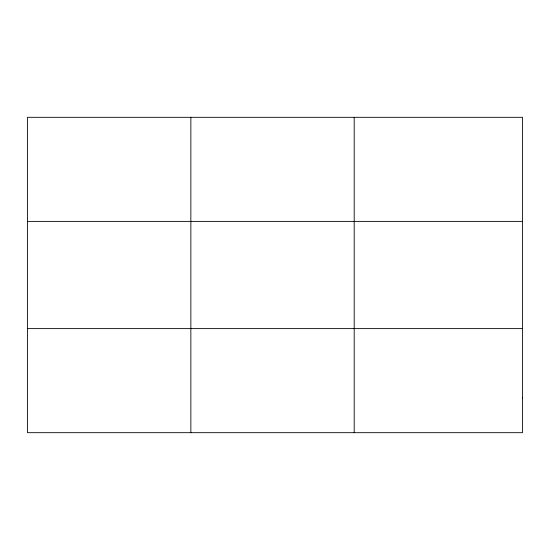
<?xml version="1.0" encoding="UTF-8"?>
<svg xmlns="http://www.w3.org/2000/svg" width="550" height="550" viewBox="0 0 550 550"><rect width="100%" height="100%" fill="white"/><g stroke="black" fill="none" stroke-linecap="round" stroke-linejoin="round"><path stroke-width="0.82" d="M190.85 432.685L190.85 117.315M354.2 432.685L354.2 117.315M27.5 221.389L522.5 221.389M27.5 328.611L522.5 328.611M522.5 397.994L522.5 432.685L27.5 432.685L27.5 117.315L522.5 117.315L522.5 397.994"/></g></svg>
